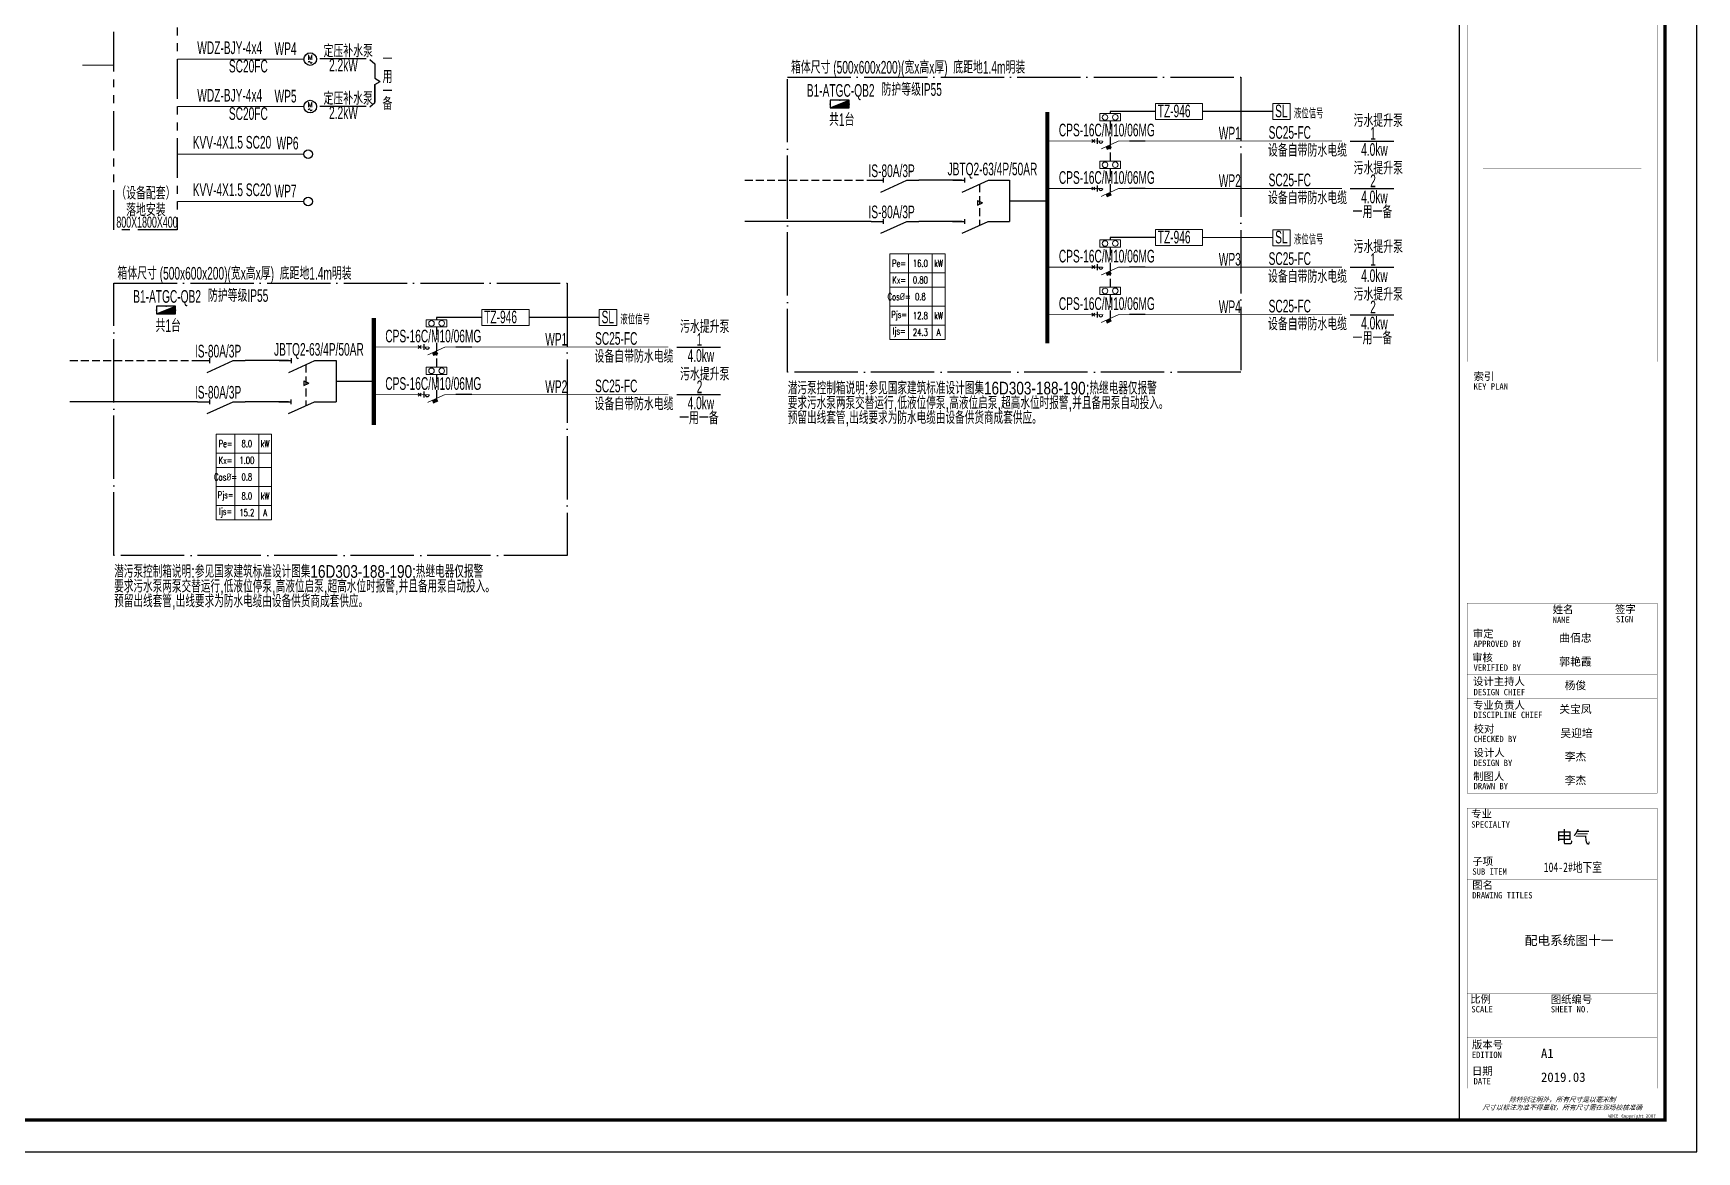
# Model space of a CAD drawing. Extents: x 776418 to 2076422, y -1170708 to 498544.
# Drawn here: x 960981 to 1013531, y -799648 to -764320 of the extents above; entities that cross this region are included whole.
import ezdxf
from ezdxf.enums import TextEntityAlignment as Align

# ---------------------------------------------------------------- set-up
doc = ezdxf.new("R2010")
doc.units = 0
doc.header["$LTSCALE"] = 1000
doc.header["$MEASUREMENT"] = 0
for name, pattern in [('CONTINOUS', [0]), ('DASH', [0.35, 0.25, -0.1]), ('DASHDOT2', [0.5, 0.25, -0.125, 0, -0.125]), ('DOTE', [2.42, 2, -0.2, 0.02, -0.2]), ('HIDDEN', [0.375, 0.25, -0.125]), ('PHANTOM', [2.5, 1.25, -0.25, 0.25, -0.25, 0.25, -0.25])]:
    doc.linetypes.add(name, pattern=pattern)
doc.layers.get('0').update_dxf_attribs({"linetype": 'CONTINUOUS'})
doc.layers.get('Defpoints').update_dxf_attribs({"linetype": 'CONTINUOUS'})
for name, color, linetype in [('D-TEXT', 7, 'CONTINUOUS'), ('DQ', 255, 'CONTINOUS'), ('EL-TEXT', 3, 'CONTINUOUS'), ('ELEMENT', 3, 'CONTINUOUS'), ('EQUIP-动力', 3, 'CONTINUOUS'), ('EQUIP-箱柜', 3, 'CONTINUOUS'), ('SHEET_LINE', 6, 'CONTINUOUS'), ('SHEET_TEXT', 7, 'CONTINUOUS'), ('TEL_TITLE', 7, 'CONTINUOUS'), ('WIRE-母线', 6, 'CONTINUOUS'), ('WIRE-照明', 1, 'CONTINUOUS'), ('WIRE-系统', 4, 'CONTINUOUS'), ('字', 7, 'CONTINUOUS')]:
    doc.layers.add(name, color=color, linetype=linetype)
doc.layers.add('层1', color=7, linetype='CONTINUOUS', lineweight=0)
doc.styles.add('_JD', font='ros.shx', dxfattribs={"width": 0.8, "bigfont": 'JD.shx'})
doc.styles.add('_SIMPLEX', font='SIMPLEX.shx', dxfattribs={"width": 0.8})
doc.styles.add('_TCH_LABEL', font='COMPLEX', dxfattribs={"bigfont": 'GBCBIG'})
doc.styles.add('_TEL_DIM', font='SIMPLEX', dxfattribs={"width": 0.7, "height": 3.5, "bigfont": 'HZTXT'})
doc.styles.add('DIM_FONT', font='SIMPLEX', dxfattribs={"width": 0.7, "bigfont": 'GBCBIG'})
doc.styles.get("Standard").update_dxf_attribs({"font": 'gbenor.shx', "bigfont": 'gbcbig.shx'})
doc.styles.add('华文细黑', font='STXIHEI.TTF')

# ---------------------------------------------------------------- blocks, each defined once
blk = doc.blocks.new('$equip$00001326')
blk.add_circle((0, 0), 0.5)
for centre, radius, start, end in [((-0.07, -0.27), 0.0768, 17.2272, 184.2164), ((0.07, -0.23), 0.0769, 197.2591, 5.1179)]:
    blk.add_arc(centre, radius, start, end)
at = {"style": '_SIMPLEX'}
blk.add_text('M', height=0.4, dxfattribs=at).set_placement((0, -0.05), align=Align.CENTER)
at = {"style": '_TCH_LABEL', "flags": 9}
blk.add_attdef('A', (0, 0), '', height=0.00002, dxfattribs=at)
blk = doc.blocks.new('WDCE Copyright200X')
at = {"const_width": 0.016}
blk.add_lwpolyline([(-10.6, 1.26, 1), (-11.4, 1.26, 1)], format="xyb", close=True, dxfattribs=at)
at = {"style": '华文细黑'}
for s, p in [('WDCE ', (-11.46, 0.5)), ('     Copyright ', (-3.51, 0.5))]:
    blk.add_text(s, height=1, dxfattribs=at).set_placement(p, align=Align.BOTTOM_RIGHT)
blk.add_text('c', height=0.6, dxfattribs=at).set_placement((-11.04, 1.35), align=Align.MIDDLE_CENTER)
blk.add_attdef('200X', text='', height=1, dxfattribs=at).set_placement((-0.45, 0.5), align=Align.BOTTOM_RIGHT)
blk = doc.blocks.new('A$C51FB5BAD')
at = {"layer": 'SHEET_LINE', "const_width": 50}
blk.add_lwpolyline([(-6500, -57400), (0, -57400), (0, -6150), (-6500, -6150)], close=True, dxfattribs=at)
at = {"layer": 'SHEET_LINE', "const_width": 5}
for points in [[(-6250, -15740), (-6250, -33443)], [(-6250, -33443), (-250, -33443), (-250, -15740)], [(-5750, -27343), (-750, -27343)], [(-5750, -32740), (-750, -32740)], [(-6250, -33443), (-250, -33443)], [(-6250, -34426), (-250, -34426)], [(-6250, -47074), (-250, -47074), (-250, -41074), (-6250, -41074), (-6250, -47074)], [(-3750, -41074), (-3750, -47074)], [(-2000, -41074), (-2000, -47074)], [(-6250, -41824), (-250, -41824)], [(-6250, -42574), (-250, -42574)], [(-6250, -43324), (-250, -43324)], [(-6250, -44074), (-250, -44074)], [(-6250, -44824), (-250, -44824)], [(-6250, -45574), (-250, -45574)], [(-6250, -46324), (-250, -46324)], [(-6250, -47550), (-250, -47550), (-250, -56400), (-6250, -56400), (-6250, -47550)], [(-6250, -49050), (-250, -49050)], [(-6250, -49800), (-250, -49800)], [(-6250, -53400), (-250, -53400)], [(-3750, -53400), (-3750, -54800)], [(-6250, -54800), (-250, -54800)], [(-6250, -55600), (-250, -55600)]]:
    blk.add_lwpolyline(points, dxfattribs=at)
at = {"layer": 'SHEET_TEXT', "xscale": 100, "yscale": 100, "zscale": 100}
blk.add_blockref('WDCE Copyright200X', (-250, -57400), dxfattribs=at).add_auto_attribs({'200X': '2007'})
at = {"layer": 'SHEET_TEXT', "style": '华文细黑'}
for s, height, p in [('KEY PLAN', 200, (-6050, -34126)), ('索引', 240, (-6050, -33786)), ('姓名', 240, (-3550, -41153)), ('NAME', 200, (-3550, -41504)), ('签字', 240, (-1581, -41143)), ('SIGN', 200, (-1550, -41480)), ('审定', 240, (-6073, -41919)), ('APPROVED BY', 200, (-6050, -42256)), ('审核', 240, (-6095, -42671)), ('VERIFIED BY', 200, (-6050, -43009)), ('设计主持人', 240, (-6068, -43424)), ('专业负责人', 240, (-6067, -44174)), ('DESIGN CHIEF', 200, (-6050, -43781)), ('DISCIPLINE CHIEF', 200, (-6050, -44502)), ('校对', 240, (-6050, -44924)), ('CHECKED BY', 200, (-6050, -45263)), ('设计人', 240, (-6050, -45674)), ('DESIGN BY', 200, (-6050, -46017)), ('制图人', 240, (-6061, -46424)), ('DRAWN BY', 200, (-6050, -46750)), ('专业', 240, (-6123, -47607)), ('SPECIALTY', 200, (-6123, -47962)), ('子项', 240, (-6088, -49108)), ('SUB ITEM', 200, (-6088, -49450)), ('图名', 240, (-6091, -49859)), ('DRAWING TITLES', 200, (-6091, -50200)), ('比例', 240, (-6156, -53458)), ('图纸编号', 240, (-3610, -53468)), ('SCALE', 200, (-6119, -53800)), ('SHEET NO.', 200, (-3610, -53800)), ('版本号', 240, (-6100, -54897)), ('EDITION', 200, (-6106, -55239)), ('日期', 240, (-6100, -55732)), ('DATE', 200, (-6050, -56074))]:
    blk.add_text(s, height=height, dxfattribs=at).set_placement(p, align=Align.TOP_LEFT)
at = {"layer": 'SHEET_TEXT', "style": '华文细黑', "oblique": 20}
for s, p in [('除特别注明外，所有尺寸是以毫米制', (-3250, -56750)), ('尺寸以标注为准不得量取，所有尺寸需在现场校核准确', (-3250, -57000))]:
    blk.add_text(s, height=150, dxfattribs=at).set_placement(p, align=Align.MIDDLE_CENTER)
at = {"layer": '字', "style": '华文细黑'}
for s, p in [('A1', (-3921, -55441)), ('2019.03', (-3921, -56193))]:
    blk.add_text(s, height=296.2, dxfattribs=at).set_placement(p)
at = {"layer": '字', "insert": (-2908, -48482), "char_height": 400, "width": 78154.16, "attachment_point": 5, "style": '华文细黑'}
blk.add_mtext('电气', dxfattribs=at)
blk = doc.blocks.new('$element$00000596')
at = {"const_width": 0.0233}
for points in [[(0, 0), (0, -0.25)], [(-0.25, -0.2), (0, -0.75), (0, -1)]]:
    blk.add_lwpolyline(points, dxfattribs=at)
blk.add_arc((-0.008, -0.192), 0.0589, 81.8699, 278.1301)
at = {"flags": 9}
blk.add_attdef('S', (0, 0), '', height=0.00000667, dxfattribs=at)
blk = doc.blocks.new('KBO')
at = {"lineweight": 30}
for p, q in [((-1003, -47), (-1097, 47)), ((-1097, -47), (-1003, 47))]:
    blk.add_line(p, q, dxfattribs=at)
at = {"color": 2, "lineweight": 25}
blk.add_line((-921, 91), (-921, -91), dxfattribs=at)
at = {"color": 2}
for p, q in [((-644, -187), (-514, -129)), ((-641, -193), (-511, -135)), ((-638, -199), (-509, -141)), ((-636, -205), (-506, -147)), ((-633, -211), (-503, -153)), ((-630, -217), (-501, -159)), ((-628, -222), (-498, -165)), ((-625, -228), (-495, -171)), ((-623, -234), (-493, -177)), ((-620, -240), (-490, -182)), ((-617, -246), (-487, -188)), ((-615, -252), (-485, -194)), ((-612, -258), (-482, -200)), ((-609, -264), (-480, -206))]:
    blk.add_line(p, q, dxfattribs=at)
blk.add_lwpolyline([(-645, -183), (-515, -125), (-478, -210), (-608, -268)], close=True)
at = {"layer": 'ELEMENT', "xscale": 999.9899999999907, "yscale": 999.9899999999907, "zscale": 999.9899999999907, "rotation": 90}
blk.add_blockref('$element$00000596', (-1000, 0), dxfattribs=at)
blk = doc.blocks.new('M_M8')
for p, q in [((-0.25, -0.2), (0, -0.75)), ((0.05, -0.25), (-0.05, -0.25))]:
    blk.add_line(p, q)
for points in [[(0, 0), (0, -0.25)], [(0, -0.75), (0, -1)]]:
    blk.add_lwpolyline(points)
at = {"style": 'DIM_FONT', "width": 0.8, "flags": 9}
blk.add_attdef('S', (0.25, -0.5), '', height=0.2, dxfattribs=at)
blk = doc.blocks.new('*X10')
at = {"color": 0}
for p, q in [((-247, 0), (-246, 2)), ((-212, 0), (-187, 25)), ((-177, 0), (-128, 49)), ((-141, 0), (-69, 72)), ((-106, 0), (-10, 96)), ((-71, 0), (49, 120)), ((-35, 0), (108, 143)), ((0, 0), (167, 167)), ((35, 0), (226, 190)), ((71, 0), (250, 179)), ((106, 0), (250, 144)), ((141, 0), (250, 109)), ((177, 0), (250, 73)), ((212, 0), (250, 38)), ((247, 0), (250, 3))]:
    blk.add_line(p, q, dxfattribs=at)
blk = doc.blocks.new('$equip$00001425')
for p, q in [((-0.75, 0), (0.75, 0.6)), ((0.75, 0.6), (-0.75, 0.6)), ((-0.75, 0.6), (-0.75, 0)), ((-0.75, 0), (0.75, 0)), ((0.75, 0), (0.75, 0.6))]:
    blk.add_line(p, q)
for p in [(-0.75, 0.3), (0, 0.6), (0, 0), (0.75, 0.3)]:
    blk.add_point(p)
blk.add_solid([(-0.75, 0), (0.75, 0), (0.75, 0.6)])
at = {"xscale": 0.00300000000061118, "yscale": 0.00300000000061118, "zscale": 0.00300000000061118}
blk.add_blockref('*X10', (0, 0), dxfattribs=at)
at = {"style": '_TCH_LABEL', "flags": 9}
blk.add_attdef('A', (0, 0), '', height=0.00002, dxfattribs=at)
blk = doc.blocks.new('*T156')
at = {"layer": 'Defpoints', "color": 8, "linetype": 'ByBlock', "lineweight": 0, "transparency": 16777216}
for p, q in [((0, 0), (1749, 0)), ((0, 0), (0, -2700)), ((593, 0), (593, -2700)), ((1346, 0), (1346, -2700)), ((1749, 0), (1749, -2700)), ((0, -600), (1749, -600)), ((0, -1050), (1749, -1050)), ((0, -1650), (1749, -1650)), ((0, -2250), (1749, -2250)), ((0, -2700), (1749, -2700))]:
    blk.add_line(p, q, dxfattribs=at)
at = {"color": 0, "transparency": 16777216, "attachment_point": 5, "style": '_TEL_DIM'}
for s, insert, char_height, width in [('Pe=', (297, -300), 225, 593.32), ('8.0', (970, -300), 225, 752.36), ('kW', (1547, -300), 225, 402.96), ('Kx=', (297, -825), 225, 593.32), ('1.00', (970, -825), 225, 752.36), ('Cos{\\fISOCPEUR|b0|i0|c0|p34;%%C}=', (297, -1350), 225, 593.32), ('0.8', (970, -1350), 225, 752.36), ('Pjs=', (297, -1950), 210, 593.32), ('8.0', (970, -1950), 225, 752.36), ('kW', (1547, -1950), 225, 402.96), ('Ijs=', (297, -2475), 225, 593.32), ('15.2', (970, -2475), 225, 752.36), ('A', (1547, -2475), 225, 402.96)]:
    blk.add_mtext(s, dxfattribs=dict(at, insert=insert, char_height=char_height, width=width))
blk = doc.blocks.new('*T184')
at = {"layer": 'Defpoints', "color": 8, "linetype": 'ByBlock', "lineweight": 0, "transparency": 16777216}
for p, q in [((0, 0), (1749, 0)), ((0, 0), (0, -2700)), ((593, 0), (593, -2700)), ((1346, 0), (1346, -2700)), ((1749, 0), (1749, -2700)), ((0, -600), (1749, -600)), ((0, -1050), (1749, -1050)), ((0, -1650), (1749, -1650)), ((0, -2250), (1749, -2250)), ((0, -2700), (1749, -2700))]:
    blk.add_line(p, q, dxfattribs=at)
at = {"color": 0, "transparency": 16777216, "attachment_point": 5, "style": '_TEL_DIM'}
for s, insert, char_height, width in [('Pe=', (297, -300), 225, 593.32), ('16.0', (970, -300), 225, 752.36), ('kW', (1547, -300), 225, 402.96), ('Kx=', (297, -825), 225, 593.32), ('0.80', (970, -825), 225, 752.36), ('Cos{\\fISOCPEUR|b0|i0|c0|p34;%%C}=', (297, -1350), 225, 593.32), ('0.8', (970, -1350), 225, 752.36), ('Pjs=', (297, -1950), 210, 593.32), ('12.8', (970, -1950), 225, 752.36), ('kW', (1547, -1950), 225, 402.96), ('Ijs=', (297, -2475), 225, 593.32), ('24.3', (970, -2475), 225, 752.36), ('A', (1547, -2475), 225, 402.96)]:
    blk.add_mtext(s, dxfattribs=dict(at, insert=insert, char_height=char_height, width=width))

msp = doc.modelspace()

# ---------------------------------------------------------------- linework, layer by layer
at = {"linetype": 'DOTE'}
for p, q in [((984808, -765702), (999125, -765702)), ((984808, -775024), (984808, -765702)), ((999125, -765702), (999125, -775024)), ((963530, -772209), (977847, -772209)), ((963530, -780817), (963530, -772209)), ((977847, -772209), (977847, -780817)), ((999125, -775024), (984808, -775024)), ((977847, -780817), (963530, -780817))]:
    msp.add_line(p, q, dxfattribs=at)
at = {"color": 1, "lineweight": 25}
for p, q in [((996111, -767723), (995608, -767723)), ((996111, -769223), (995608, -769223)), ((996111, -771707), (995608, -771707)), ((996111, -773207), (995608, -773207)), ((974833, -774231), (974330, -774231)), ((974833, -775731), (974330, -775731))]:
    msp.add_line(p, q, dxfattribs=at)
at = {"lineweight": 0}
for points in [[(1000139, -766539), (1000690, -766539), (1000690, -767045), (1000139, -767045)], [(1000139, -770523), (1000690, -770523), (1000690, -771029), (1000139, -771029)], [(978861, -773046), (979412, -773046), (979412, -773553), (978861, -773553)]]:
    msp.add_lwpolyline(points, close=True, dxfattribs=at)
at = {"layer": 'D-TEXT'}
for p, q in [((970029, -765118), (971500, -765118)), ((971613, -765152), (971767, -765290)), ((971767, -765290), (971767, -765738)), ((971767, -765738), (971942, -765840)), ((971767, -765941), (971942, -765840)), ((971767, -765941), (971767, -766506)), ((971767, -766506), (971767, -765941)), ((970029, -766618), (971500, -766618)), ((971613, -766644), (971767, -766506)), ((1002586, -767724), (1003965, -767724)), ((1002586, -769224), (1003965, -769224)), ((1002586, -771708), (1003965, -771708)), ((1002586, -773208), (1003965, -773208)), ((981308, -774231), (982687, -774231)), ((981308, -775731), (982687, -775731))]:
    msp.add_line(p, q, dxfattribs=at)
at = {"layer": 'DQ', "color": 3, "linetype": 'PHANTOM'}
for p, q in [((963530, -770526), (963530, -760137)), ((965530, -760137), (965530, -770526)), ((965530, -770526), (963530, -770526))]:
    msp.add_line(p, q, dxfattribs=at)
at = {"layer": 'EQUIP-动力'}
for centre in [(969665, -768137), (969665, -769637)]:
    msp.add_circle(centre, 136, dxfattribs=at)
at = {"layer": 'TEL_TITLE'}
msp.add_lwpolyline([(908431, -799648), (1013531, -799648), (1013531, -740248), (908431, -740248)], close=True, dxfattribs=at)
at = {"layer": 'TEL_TITLE', "const_width": 100}
msp.add_lwpolyline([(910931, -798648), (1012531, -798648), (1012531, -741248), (910931, -741248)], close=True, dxfattribs=at)
at = {"layer": 'WIRE-母线', "const_width": 133}
for points in [[(993016, -766803), (993016, -774114)], [(971738, -773311), (971738, -776697)]]:
    msp.add_lwpolyline(points, dxfattribs=at)
at = {"layer": 'WIRE-照明', "linetype": 'DASH'}
for p, q in [((983462, -768963), (987454, -768963)), ((962139, -774660), (966174, -774660))]:
    msp.add_line(p, q, dxfattribs=at)
at = {"layer": 'WIRE-照明'}
for p, q in [((990319, -768963), (988952, -768963)), ((991528, -768963), (991824, -768963)), ((991824, -768963), (991824, -770262)), ((990808, -769599), (990808, -769747)), ((990808, -769599), (990968, -769673)), ((990808, -769747), (990968, -769673)), ((991824, -769613), (993016, -769613)), ((987454, -770262), (983462, -770262)), ((990324, -770262), (988956, -770262)), ((991522, -770262), (991824, -770262)), ((969041, -774660), (967674, -774660)), ((970250, -774660), (970546, -774660)), ((970546, -774660), (970546, -775959)), ((969531, -775296), (969531, -775443)), ((969531, -775296), (969690, -775370)), ((969531, -775443), (969690, -775370)), ((970546, -775310), (971738, -775310)), ((966174, -775959), (962139, -775959)), ((969046, -775959), (967678, -775959)), ((970244, -775959), (970546, -775959))]:
    msp.add_line(p, q, dxfattribs=at)
at = {"layer": 'WIRE-照明', "linetype": 'HIDDEN'}
for p, q in [((990870, -769092), (990870, -770391)), ((969592, -774789), (969592, -776088))]:
    msp.add_line(p, q, dxfattribs=at)
at = {"layer": 'WIRE-系统', "linetype": 'Continuous', "const_width": 30}
for points in [[(965530, -765137), (969529, -765137)], [(963530, -765331), (962530, -765331)], [(965530, -766637), (969529, -766637)], [(965530, -768137), (969529, -768137)], [(965530, -769637), (969529, -769637)]]:
    msp.add_lwpolyline(points, dxfattribs=at)
at = {"layer": 'WIRE-系统', "const_width": 23.3}
for points in [[(993016, -767723), (994516, -767723)], [(995516, -767723), (999125, -767723)], [(999125, -767723), (1002322, -767723)], [(993016, -769223), (994516, -769223)], [(995516, -769223), (999125, -769223)], [(999125, -769223), (1002322, -769223)], [(993016, -771707), (994516, -771707)], [(995516, -771707), (999125, -771707)], [(999125, -771707), (1002322, -771707)], [(993016, -773207), (994516, -773207)], [(995516, -773207), (999125, -773207)], [(999125, -773207), (1002322, -773207)], [(971738, -774231), (973238, -774231)], [(974238, -774231), (977847, -774231)], [(977847, -774231), (981044, -774231)], [(971738, -775731), (973238, -775731)], [(974238, -775731), (977847, -775731)], [(977847, -775731), (981044, -775731)]]:
    msp.add_lwpolyline(points, dxfattribs=at)
at = {"layer": '层1', "color": 4, "linetype": 'DASHDOT2', "lineweight": -3}
for p, q in [((995002, -767089), (995000, -768358)), ((995002, -766790), (995002, -766858)), ((995001, -768589), (995001, -769349)), ((995002, -770774), (995002, -770843)), ((995002, -771074), (995000, -772343)), ((995001, -772574), (995001, -773333)), ((973724, -773298), (973724, -773366)), ((973724, -773597), (973722, -774866)), ((973724, -775097), (973723, -775856))]:
    msp.add_line(p, q, dxfattribs=at)
at = {"layer": '层1', "color": 4, "linetype": 'DASHDOT2', "lineweight": -3, "ltscale": 500}
for p, q in [((996432, -766791), (995002, -766790)), ((1000139, -766792), (997923, -766791)), ((996432, -770775), (995002, -770774)), ((1000139, -770776), (997923, -770775)), ((975154, -773298), (973724, -773298)), ((978861, -773299), (976645, -773299))]:
    msp.add_line(p, q, dxfattribs=at)
at = {"layer": '层1', "color": 6, "lineweight": 15}
for points in [[(996432, -766537), (997923, -766537), (997923, -767044), (996432, -767044)], [(996432, -770522), (997923, -770522), (997923, -771028), (996432, -771028)], [(975154, -773045), (976645, -773045), (976645, -773552), (975154, -773552)]]:
    msp.add_lwpolyline(points, close=True, dxfattribs=at)
at = {"layer": '层1', "color": 2, "linetype": 'Continuous', "lineweight": 15}
for points in [[(994676, -767089), (995327, -767089), (995327, -766858), (994676, -766858)], [(994676, -768589), (995327, -768589), (995327, -768358), (994676, -768358)], [(994676, -771074), (995327, -771074), (995327, -770843), (994676, -770843)], [(994676, -772574), (995327, -772574), (995327, -772343), (994676, -772343)], [(973398, -773597), (974049, -773597), (974049, -773366), (973398, -773366)], [(973398, -775097), (974049, -775097), (974049, -774866), (973398, -774866)]]:
    msp.add_lwpolyline(points, close=True, dxfattribs=at)
for centre in [(994840, -766975), (995163, -766973), (994840, -768475), (995163, -768473), (994840, -770959), (995163, -770957), (994840, -772459), (995163, -772457), (973562, -773483), (973885, -773480), (973562, -774983), (973885, -774980)]:
    msp.add_circle(centre, 87.9, dxfattribs=at)

# ---------------------------------------------------------------- block references
for name, p in [('A$C51FB5BAD', (1012531, -741248)), ('*T184', (988036, -771288)), ('*T156', (966758, -776985))]:
    msp.add_blockref(name, p)
at = {"layer": 'DQ', "xscale": 1500, "yscale": 1500, "zscale": 1500, "rotation": 90}
for p in [(987452, -768963), (990028, -768963), (987452, -770262), (990022, -770262), (966174, -774660), (968750, -774660), (966174, -775959), (968744, -775959)]:
    msp.add_blockref('M_M8', p, dxfattribs=at)
at = {"layer": 'EQUIP-动力', "xscale": 400, "yscale": 400, "zscale": 400}
for p in [(969729, -765137), (969729, -766637)]:
    msp.add_blockref('$equip$00001326', p, dxfattribs=at)
at = {"layer": 'EQUIP-箱柜', "xscale": 400, "yscale": 400, "zscale": 400}
for p in [(986457, -766677), (965179, -773184)]:
    msp.add_blockref('$equip$00001425', p, dxfattribs=at)
at = {"layer": '层1', "color": 4, "lineweight": -3}
for p in [(995516, -767723), (995516, -769223), (995516, -771707), (995516, -773207), (974238, -774231), (974238, -775731)]:
    msp.add_blockref('KBO', p, dxfattribs=at)

# ---------------------------------------------------------------- texts
at = {"layer": 'D-TEXT', "style": '_JD', "width": 0.6}
for s, height, p in [('WDZ-BJY-4x4', 400, (966162, -764977)), ('WP4', 400, (968604, -765005)), ('定压补水泵', 400, (970151, -765078)), ('2.2kW', 400, (970326, -765526)), ('一', 400, (972014, -765332)), ('SC20FC', 400, (967161, -765556)), ('用', 400, (972014, -765892)), ('WDZ-BJY-4x4', 400, (966162, -766477)), ('WP5', 400, (968604, -766505)), ('定压补水泵', 400, (970151, -766578)), ('一', 400, (972014, -766345)), ('SC20FC', 400, (967161, -767056)), ('2.2kW', 400, (970326, -767026)), ('备', 400, (972014, -766742)), ('KVV-4X1.5 SC20', 400, (966019, -767963)), ('WP6', 400, (968666, -767989)), ('IS-80A/3P', 400, (987366, -768863)), ('（设备配套）', 400, (963604, -769570)), ('KVV-4X1.5 SC20', 400, (966019, -769463)), ('WP7', 400, (968604, -769505)), ('落地安装', 400, (963916, -770098)), ('IS-80A/3P', 400, (987366, -770162)), ('800X1800X400', 350, (963606, -770460)), ('IS-80A/3P', 400, (966088, -774560)), ('IS-80A/3P', 400, (966088, -775859))]:
    msp.add_text(s, height=height, dxfattribs=at).set_placement(p)
for s, height, p in [('箱体尺寸 (500x600x200)(宽x高x厚)  底距地1.4m明装', 400, (984917, -765593)), ('B1-ATGC-QB2', 400, (985418, -766325)), ('防护等级IP55', 400, (987777, -766295)), ('TZ-946', 400, (996506, -766973)), ('SL', 400, (1000213, -766974)), ('液位信号', 300, (1000805, -767006)), ('共1台', 400, (986121, -767246)), ('CPS-16C/M10/06MG', 400, (993381, -767575)), ('污水提升泵', 400, (1002692, -767278)), ('WP1', 400, (998433, -767674)), ('SC25-FC', 400, (1000007, -767652)), ('1', 400, (1003217, -767681)), ('设备自带防水电缆', 400, (999988, -768218)), ('4.0kw', 400, (1002931, -768190)), ('JBTQ2-63/4P/50AR', 400, (989865, -768807, -2980)), ('CPS-16C/M10/06MG', 400, (993381, -769075)), ('WP2', 400, (998433, -769174)), ('SC25-FC', 400, (1000007, -769152)), ('污水提升泵', 400, (1002692, -768778)), ('2', 400, (1003217, -769181)), ('设备自带防水电缆', 400, (999988, -769718)), ('4.0kw', 400, (1002931, -769690)), ('一用一备', 400, (1002662, -770160)), ('TZ-946', 400, (996506, -770957)), ('SL', 400, (1000213, -770958)), ('液位信号', 300, (1000805, -770990)), ('污水提升泵', 400, (1002692, -771262)), ('CPS-16C/M10/06MG', 400, (993381, -771559)), ('WP3', 400, (998433, -771658)), ('SC25-FC', 400, (1000007, -771637)), ('1', 400, (1003217, -771665)), ('箱体尺寸 (500x600x200)(宽x高x厚)  底距地1.4m明装', 400, (963639, -772101)), ('设备自带防水电缆', 400, (999988, -772203)), ('4.0kw', 400, (1002931, -772174)), ('B1-ATGC-QB2', 400, (964140, -772832)), ('防护等级IP55', 400, (966499, -772803)), ('污水提升泵', 400, (1002692, -772762)), ('CPS-16C/M10/06MG', 400, (993381, -773059)), ('WP4', 400, (998433, -773158)), ('SC25-FC', 400, (1000007, -773137)), ('2', 400, (1003217, -773165)), ('共1台', 400, (964843, -773754)), ('TZ-946', 400, (975228, -773481)), ('SL', 400, (978935, -773482)), ('液位信号', 300, (979527, -773513)), ('污水提升泵', 400, (981414, -773786)), ('设备自带防水电缆', 400, (999988, -773703)), ('4.0kw', 400, (1002931, -773674)), ('CPS-16C/M10/06MG', 400, (972103, -774083)), ('WP1', 400, (977155, -774182)), ('SC25-FC', 400, (978729, -774160)), ('1', 400, (981939, -774188)), ('一用一备', 400, (1002662, -774144)), ('JBTQ2-63/4P/50AR', 400, (968587, -774504, -2980)), ('设备自带防水电缆', 400, (978710, -774726)), ('4.0kw', 400, (981653, -774698)), ('污水提升泵', 400, (981414, -775286)), ('CPS-16C/M10/06MG', 400, (972103, -775583)), ('WP2', 400, (977155, -775682)), ('SC25-FC', 400, (978729, -775660)), ('2', 400, (981939, -775688)), ('设备自带防水电缆', 400, (978710, -776226)), ('4.0kw', 400, (981653, -776198)), ('一用一备', 400, (981384, -776668))]:
    msp.add_text(s, height=height, rotation=360, dxfattribs=at).set_placement(p)
at = {"layer": 'D-TEXT', "char_height": 400, "width": 13924.82, "attachment_point": 1, "line_spacing_factor": 0.7, "style": '_JD'}
for insert in [(984816, -775327), (963538, -781119)]:
    msp.add_mtext('潜污泵控制箱说明:参见国家建筑标准设计图集16D303-188-190;热继电器仅报警\\P要求污水泵两泵交替运行,低液位停泵,高液位启泵,超高水位时报警,并且备用泵自动投入。\\P预留出线套管,出线要求为防水电缆由设备供货商成套供应。', dxfattribs=dict(at, insert=insert))
at = {"layer": 'EL-TEXT', "style": '华文细黑'}
msp.add_text('配电系统图十一', height=294, dxfattribs=at).set_placement((1008098, -793119))
at = {"layer": 'SHEET_TEXT', "style": '华文细黑'}
msp.add_text('吴迎培', height=250, dxfattribs=at).set_placement((1009223, -786301), align=Align.TOP_LEFT)
for tag, p in [('曲佰忠', (1009700, -783293)), ('郭艳霞', (1009700, -784043)), ('杨俊', (1009700, -784793)), ('关宝凤', (1009700, -785543)), ('李杰', (1009700, -787043)), ('李杰', (1009700, -787793))]:
    msp.add_attdef(tag, text='', height=250, dxfattribs=at).set_placement(p, align=Align.TOP_CENTER)
at = {"layer": '字', "style": '华文细黑', "width": 0.75}
msp.add_text('104-2#地下室', height=300, dxfattribs=at).set_placement((1008698, -790812))

doc.saveas('drawing.dxf')
